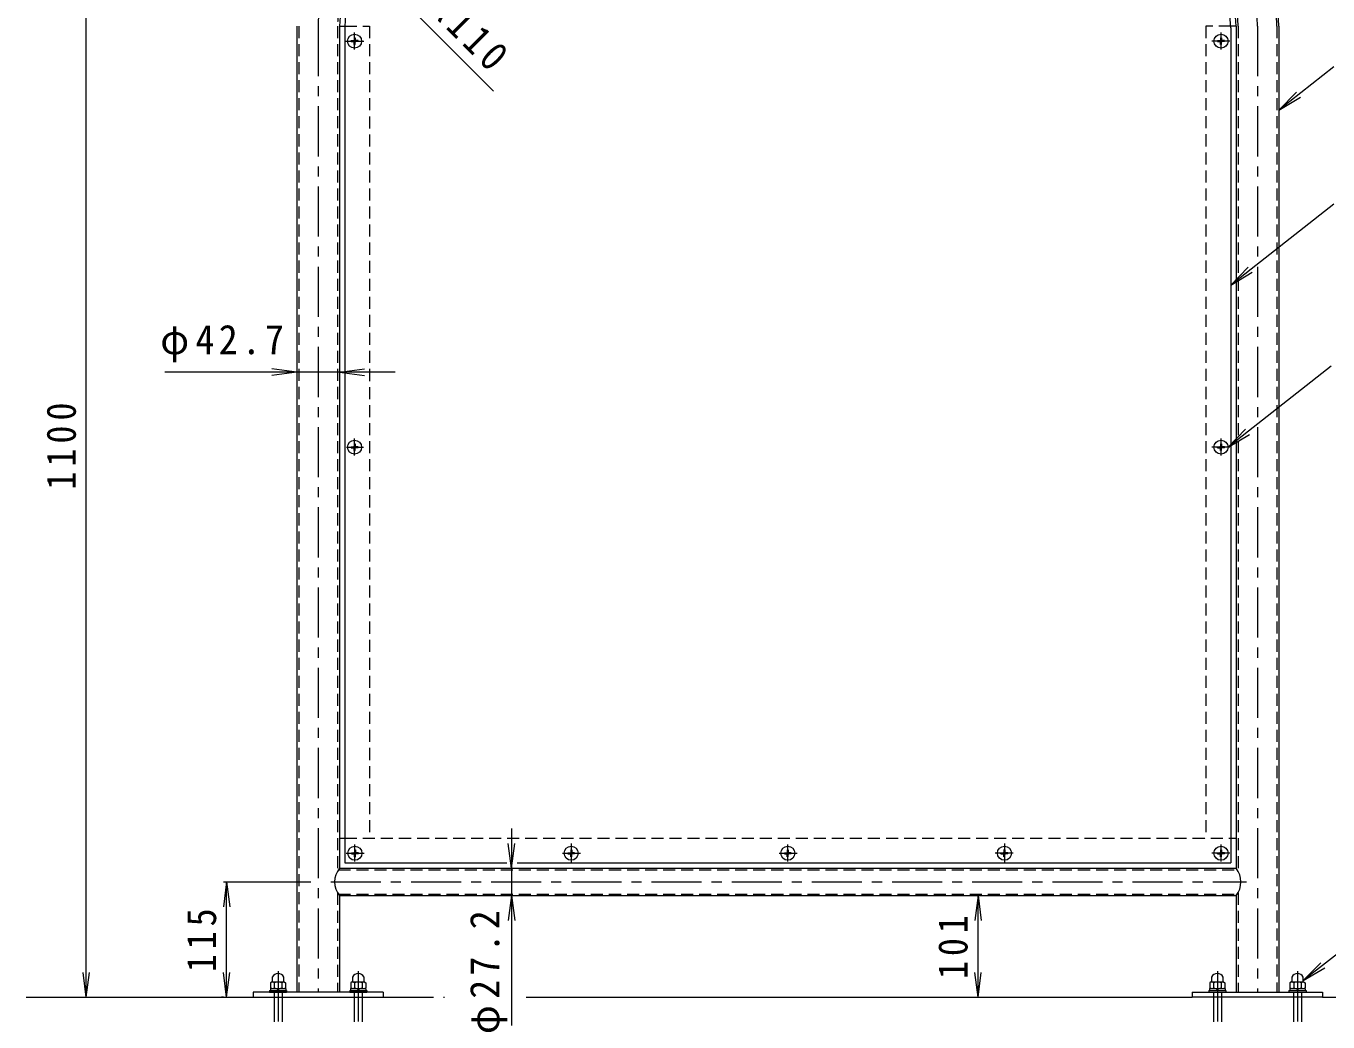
# Model space of a CAD drawing. Units: millimetres, scale not verified. Extents: x -816 to 1708, y -1360 to 1008.
# Drawn here: x -760 to 539, y -852 to 141 of the extents above; entities that cross this region are included whole.
import ezdxf

# ---------------------------------------------------------------- set-up
doc = ezdxf.new("R2010")
doc.units = ezdxf.units.MM
doc.header["$LTSCALE"] = 10
for name, pattern in [('CHAIN1', [8, 5, -1, 1, -1]), ('DASHED1', [1.8, 1.2, -0.6]), ('DOUBLE_CHAIN1', [8.8, 5, -1, 0.6, -0.6, 0.6, -1])]:
    doc.linetypes.add(name, pattern=pattern)
for name, color, linetype, lineweight in [('0-0_通り芯', 4, 'Continuous', 9), ('0-1_躯体', 3, 'CHAIN1', 9), ('0-2_仕上', 6, 'Continuous', 5), ('0-4_その他', 7, 'Continuous', 9), ('0-5_寸法', 2, 'Continuous', 9), ('0-9', 2, 'Continuous', 9), ('0-A', 2, 'Continuous', 9), ('0-C', 7, 'Continuous', 9), ('0-F', 7, 'Continuous', 9)]:
    doc.layers.add(name, color=color, linetype=linetype, lineweight=lineweight)
doc.styles.add('ＭＳ ゴシック', font='')
doc.styles.get('ＭＳ ゴシック').set_extended_font_data('MS Gothic')

msp = doc.modelspace()

# ---------------------------------------------------------------- linework, layer by layer
at = {"layer": '0-0_通り芯'}
for p, q in [((-490, 140.93), (-490, -822.72)), ((-447.3, 140.93), (-447.3, -699.12)), ((447.3, 140.93), (447.3, -699.12)), ((490, 140.93), (490, -822.72)), ((-447.3, -699.12), (447.3, -699.12)), ((-447.3, -726.32), (-447.3, -822.72)), ((-447.3, -726.32), (447.3, -726.32)), ((447.3, -726.32), (447.3, -822.72)), ((-403.65, -822.72), (-533.65, -822.72)), ((-533.65, -822.72), (-533.65, -827.72)), ((-533.65, -827.72), (-403.65, -827.72)), ((-403.65, -822.72), (-403.65, -827.72)), ((403.65, -822.72), (533.65, -822.72)), ((403.65, -822.72), (403.65, -827.72)), ((533.65, -827.72), (403.65, -827.72)), ((533.65, -822.72), (533.65, -827.72))]:
    msp.add_line(p, q, dxfattribs=at)
at = {"layer": '0-0_通り芯', "linetype": 'DASHED1'}
for p, q in [((-488, 140.93), (-488, -822.72)), ((-449.3, 140.93), (-449.3, -701.99)), ((449.3, 140.93), (449.3, -701.99)), ((488, 140.93), (488, -822.72)), ((-448.43, -700.62), (448.43, -700.62)), ((-449.3, -723.45), (-449.3, -822.72)), ((-448.43, -724.82), (448.43, -724.82)), ((449.3, -723.45), (449.3, -822.72))]:
    msp.add_line(p, q, dxfattribs=at)
at = {"layer": '0-0_通り芯', "linetype": 'CHAIN1'}
for p, q in [((-468.65, 140.93), (-468.65, -822.72)), ((468.65, 140.93), (468.65, -822.72)), ((-455.99, -712.72), (457.64, -712.72)), ((-508.65, -801.8), (-508.65, -868.37)), ((-428.65, -801.8), (-428.65, -868.37)), ((428.65, -801.8), (428.65, -868.37)), ((508.65, -801.8), (508.65, -868.37))]:
    msp.add_line(p, q, dxfattribs=at)
at = {"layer": '0-0_通り芯'}
for centre, radius, start, end in [((358.65, 140.93), 131.35, 0, 90), ((-358.65, 140.93), 88.65, 90, 180), ((358.65, 140.93), 88.65, 0, 90), ((-430.84, -712.72), 21.35, 140.43134, 219.56874), ((430.84, -712.72), 21.35, 320.43126, 39.56866)]:
    msp.add_arc(centre, radius, start, end, dxfattribs=at)
at = {"layer": '0-0_通り芯', "linetype": 'DASHED1'}
for centre, radius, start, end in [((358.65, 140.93), 129.35, 0, 90), ((-358.65, 140.93), 90.65, 90, 180), ((358.65, 140.93), 90.65, 0, 90)]:
    msp.add_arc(centre, radius, start, end, dxfattribs=at)
at = {"layer": '0-0_通り芯', "linetype": 'CHAIN1'}
for centre, start, end in [((-358.65, 140.93), 90, 180), ((358.65, 140.93), 0, 90)]:
    msp.add_arc(centre, 110, start, end, dxfattribs=at)
at = {"layer": '0-1_躯体', "linetype": 'Continuous'}
for p, q in [((-447.3, 140.88), (-441.98, 140.88)), ((447.3, 140.93), (441.98, 140.93)), ((-447.3, -669.12), (-442, -669.12)), ((442, -669.12), (447.3, -669.12))]:
    msp.add_line(p, q, dxfattribs=at)
at = {"layer": '0-1_躯体', "linetype": 'DASHED1'}
for p, q in [((-441.98, 140.88), (-417.3, 140.88)), ((-417.3, 140.88), (-417.3, -669.12)), ((417.3, 140.93), (417.3, -669.12)), ((441.98, 140.93), (417.3, 140.93)), ((-442, -669.12), (442, -669.12))]:
    msp.add_line(p, q, dxfattribs=at)
at = {"layer": '0-1_躯体'}
for p, q in [((-432.3, 117.63), (-432.3, 134.44)), ((432.3, 117.63), (432.3, 134.44)), ((-441.02, 125.88), (-422.98, 125.88)), ((441.02, 125.88), (422.98, 125.88)), ((-432.3, -287.37), (-432.3, -270.56)), ((432.3, -287.37), (432.3, -270.56)), ((-440.45, -279.12), (-423.44, -279.12)), ((441.02, -279.12), (422.98, -279.12)), ((-432, -692.37), (-432, -675.56)), ((-216.15, -674.33), (-216.15, -692.91)), ((0, -692.37), (0, -675.56)), ((216.15, -674.33), (216.15, -692.91)), ((432.3, -692.37), (432.3, -675.56)), ((-440.72, -684.12), (-422.68, -684.12)), ((-224.87, -684.12), (-206.83, -684.12)), ((-8.72, -684.12), (9.32, -684.12)), ((224.87, -684.12), (206.83, -684.12)), ((441.02, -684.12), (422.98, -684.12))]:
    msp.add_line(p, q, dxfattribs=at)
at = {"layer": '0-2_仕上'}
for p, q in [((-442, 139.18), (-442, -693.77)), ((442, 139.23), (442, -693.77)), ((-442, -693.77), (-280.5, -693.77)), ((-269.9, -693.77), (442, -693.77))]:
    msp.add_line(p, q, dxfattribs=at)
for centre, start, end in [((-357, 139.23), 90, 180), ((357, 139.23), 0, 90)]:
    msp.add_arc(centre, 85, start, end, dxfattribs=at)
at = {"layer": '0-4_その他'}
for p, q in [((-700, -827.72), (-700, 272.28)), ((-293.67, 75.95), (-436.43, 218.71)), ((-391.73, -204.32), (-621.61, -204.32)), ((-490, -204.32), (-514.79, -201.06)), ((-490, -204.32), (-514.79, -207.59)), ((-447.3, -204.32), (-422.51, -201.06)), ((-447.3, -204.32), (-422.51, -207.59)), ((-275.62, -659.39), (-275.62, -856.06)), ((-275.62, -699.12), (-278.88, -674.34)), ((-275.62, -699.12), (-272.36, -674.34)), ((-560, -712.72), (-563.26, -737.51)), ((-563, -712.72), (-475.99, -712.72)), ((-560, -827.72), (-560, -712.72)), ((-560, -712.72), (-556.74, -737.51)), ((-275.62, -726.32), (-278.88, -751.11)), ((-275.62, -726.32), (-272.36, -751.11)), ((189.81, -726.32), (186.54, -751.11)), ((189.81, -827.72), (189.81, -726.32)), ((189.81, -726.32), (193.07, -751.11)), ((617.26, -730.35), (514.4, -811.19)), ((-700, -827.72), (-703.26, -802.94)), ((-700, -827.72), (-696.74, -802.94)), ((-560, -827.72), (-563.26, -802.94)), ((-560, -827.72), (-556.74, -802.94)), ((189.81, -827.72), (186.54, -802.94)), ((189.81, -827.72), (193.07, -802.94)), ((514.4, -811.19), (531.87, -793.31)), ((514.4, -811.19), (535.9, -798.44)), ((-563, -827.72), (-565.1, -827.72))]:
    msp.add_line(p, q, dxfattribs=at)
at = {"layer": '0-5_寸法'}
for p, q in [((-516.16, -813.37), (-516.16, -818.37)), ((-514.85, -819.12), (-516.16, -818.37)), ((-502.45, -812.62), (-514.85, -812.62)), ((-514.4, -807.59), (-514.4, -812.07)), ((-512.4, -813.37), (-512.4, -818.37)), ((-504.9, -813.37), (-504.9, -818.37)), ((-502.9, -812.07), (-502.9, -807.59)), ((-502.65, -812.51), (-501.14, -813.37)), ((-502.45, -819.12), (-501.14, -818.37)), ((-501.14, -813.37), (-501.14, -818.37)), ((-436.16, -813.37), (-436.16, -818.37)), ((-434.85, -819.12), (-436.16, -818.37)), ((-422.45, -812.62), (-434.85, -812.62)), ((-434.4, -807.59), (-434.4, -812.07)), ((-432.4, -813.37), (-432.4, -818.37)), ((-424.9, -813.37), (-424.9, -818.37)), ((-422.9, -812.07), (-422.9, -807.59)), ((-422.65, -812.51), (-421.14, -813.37)), ((-422.45, -819.12), (-421.14, -818.37)), ((-421.14, -813.37), (-421.14, -818.37)), ((421.14, -813.37), (421.14, -818.37)), ((422.45, -819.12), (421.14, -818.37)), ((434.85, -812.62), (422.45, -812.62)), ((422.9, -807.59), (422.9, -812.07)), ((424.9, -813.37), (424.9, -818.37)), ((432.4, -813.37), (432.4, -818.37)), ((434.4, -812.07), (434.4, -807.59)), ((434.65, -812.51), (436.16, -813.37)), ((434.85, -819.12), (436.16, -818.37)), ((436.16, -813.37), (436.16, -818.37)), ((501.14, -813.37), (501.14, -818.37)), ((502.45, -819.12), (501.14, -818.37)), ((514.85, -812.62), (502.45, -812.62)), ((502.9, -807.59), (502.9, -812.07)), ((504.9, -813.37), (504.9, -818.37)), ((512.4, -813.37), (512.4, -818.37)), ((514.4, -812.07), (514.4, -807.59)), ((514.65, -812.51), (516.16, -813.37)), ((514.85, -819.12), (516.16, -818.37)), ((516.16, -813.37), (516.16, -818.37)), ((-512.65, -827.72), (-512.65, -852.38)), ((-504.65, -827.72), (-504.65, -852.38)), ((-432.65, -827.72), (-432.65, -852.38)), ((-424.65, -827.72), (-424.65, -852.38)), ((424.65, -827.72), (424.65, -852.38)), ((432.65, -827.72), (432.65, -852.38)), ((504.65, -827.72), (504.65, -852.38)), ((512.65, -827.72), (512.65, -852.38))]:
    msp.add_line(p, q, dxfattribs=at)
at = {"layer": '0-5_寸法', "linetype": 'DASHED1'}
for p, q in [((-512.4, -814.4), (-512.4, -818.37)), ((-432.4, -814.4), (-432.4, -818.37)), ((424.9, -814.4), (424.9, -818.37)), ((504.9, -814.4), (504.9, -818.37)), ((-512.65, -822.72), (-512.65, -827.72)), ((-504.65, -822.72), (-504.65, -827.72)), ((-432.65, -822.72), (-432.65, -827.72)), ((-424.65, -822.72), (-424.65, -827.72)), ((424.65, -822.72), (424.65, -827.72)), ((432.65, -822.72), (432.65, -827.72)), ((504.65, -822.72), (504.65, -827.72)), ((512.65, -822.72), (512.65, -827.72))]:
    msp.add_line(p, q, dxfattribs=at)
at = {"layer": '0-5_寸法'}
for points in [[(-514.65, -812.51), (-514.66, -812.51), (-516.16, -813.37)], [(-434.65, -812.51), (-434.66, -812.51), (-436.16, -813.37)], [(422.65, -812.51), (422.64, -812.51), (421.14, -813.37)], [(502.65, -812.51), (502.64, -812.51), (501.14, -813.37)]]:
    msp.add_lwpolyline(points, dxfattribs=at)
for centre, radius, start, end in [((-508.65, -810.62), 6.5, 27.79579, 152.20421), ((-428.65, -810.62), 6.5, 27.79579, 152.20421), ((428.65, -810.62), 6.5, 27.79579, 152.20421), ((508.65, -810.62), 6.5, 27.79579, 152.20421), ((-514.85, -816.98), 4.36, 55.84651, 90.00017), ((-514.85, -814.76), 4.36, 269.99983, 304.15349), ((-514.9, -812.07), 0.5, 299.99968, 0), ((-508.65, -822.36), 9.73, 67.32404, 112.67596), ((-508.65, -809.39), 9.73, 247.32404, 292.67596), ((-502.45, -816.98), 4.36, 89.99983, 124.15349), ((-502.45, -814.76), 4.36, 235.84651, 270.00017), ((-502.4, -812.07), 0.5, 180, 240.00032), ((-434.85, -816.98), 4.36, 55.84651, 90.00017), ((-434.85, -814.76), 4.36, 269.99983, 304.15349), ((-434.9, -812.07), 0.5, 299.99968, 0), ((-428.65, -822.36), 9.73, 67.32404, 112.67596), ((-428.65, -809.39), 9.73, 247.32404, 292.67596), ((-422.45, -816.98), 4.36, 89.99983, 124.15349), ((-422.45, -814.76), 4.36, 235.84651, 270.00017), ((-422.4, -812.07), 0.5, 180, 240.00032), ((422.45, -816.98), 4.36, 55.84651, 90.00017), ((422.45, -814.76), 4.36, 269.99983, 304.15349), ((422.4, -812.07), 0.5, 299.99968, 0), ((428.65, -822.36), 9.73, 67.32404, 112.67596), ((428.65, -809.39), 9.73, 247.32404, 292.67596), ((434.85, -816.98), 4.36, 89.99983, 124.15349), ((434.85, -814.76), 4.36, 235.84651, 270.00017), ((434.9, -812.07), 0.5, 180, 240.00032), ((502.45, -816.98), 4.36, 55.84651, 90.00017), ((502.45, -814.76), 4.36, 269.99983, 304.15349), ((502.4, -812.07), 0.5, 299.99968, 0), ((508.65, -822.36), 9.73, 67.32404, 112.67596), ((508.65, -809.39), 9.73, 247.32404, 292.67596), ((514.85, -816.98), 4.36, 89.99983, 124.15349), ((514.85, -814.76), 4.36, 235.84651, 270.00017), ((514.9, -812.07), 0.5, 180, 240.00032)]:
    msp.add_arc(centre, radius, start, end, dxfattribs=at)
at = {"layer": '0-9'}
for p, q in [((-517.15, -821.12), (-500.15, -821.12)), ((-516.35, -819.12), (-516.35, -821.12)), ((-508.9, -819.12), (-509.44, -821.12)), ((-507.86, -819.12), (-508.4, -821.12)), ((-500.15, -821.12), (-500.15, -822.72)), ((-437.15, -821.12), (-420.15, -821.12)), ((-436.35, -819.12), (-436.35, -821.12)), ((-428.9, -819.12), (-429.44, -821.12)), ((-427.86, -819.12), (-428.4, -821.12)), ((-420.15, -821.12), (-420.15, -822.72)), ((420.15, -821.12), (437.15, -821.12)), ((420.95, -819.12), (420.95, -821.12)), ((428.4, -819.12), (427.86, -821.12)), ((429.44, -819.12), (428.9, -821.12)), ((437.15, -821.12), (437.15, -822.72)), ((500.15, -821.12), (517.15, -821.12)), ((500.95, -819.12), (500.95, -821.12)), ((508.4, -819.12), (507.86, -821.12)), ((509.44, -819.12), (508.9, -821.12)), ((517.15, -821.12), (517.15, -822.72))]:
    msp.add_line(p, q, dxfattribs=at)
for points in [[(-517.15, -821.12), (-517.15, -822.72), (-500.15, -822.72)], [(-516.35, -819.12), (-500.95, -819.12), (-500.95, -821.12)], [(-437.15, -821.12), (-437.15, -822.72), (-420.15, -822.72)], [(-436.35, -819.12), (-420.95, -819.12), (-420.95, -821.12)], [(420.15, -821.12), (420.15, -822.72), (437.15, -822.72)], [(420.95, -819.12), (436.35, -819.12), (436.35, -821.12)], [(500.15, -821.12), (500.15, -822.72), (517.15, -822.72)], [(500.95, -819.12), (516.35, -819.12), (516.35, -821.12)]]:
    msp.add_lwpolyline(points, dxfattribs=at)
at = {"layer": '0-A'}
for p, q in [((-435.75, 125.4), (-433.55, 125.36)), ((-433.55, 126.4), (-433.05, 126.63)), ((-433.55, 125.36), (-433.05, 125.13)), ((-432.82, 127.13), (-433.05, 126.63)), ((-432.82, 124.63), (-433.05, 125.13)), ((-432.78, 129.33), (-432.82, 127.13)), ((-432.78, 122.43), (-432.82, 124.63)), ((-432.78, 129.33), (-431.82, 129.33)), ((-431.82, 129.33), (-431.78, 127.13)), ((-431.78, 127.13), (-431.55, 126.63)), ((-431.78, 124.63), (-431.55, 125.13)), ((-431.05, 126.4), (-431.55, 126.63)), ((-431.05, 125.36), (-431.55, 125.13)), ((-428.85, 125.4), (-431.05, 125.36)), ((428.85, 125.4), (431.05, 125.36)), ((431.05, 126.4), (431.55, 126.63)), ((431.05, 125.36), (431.55, 125.13)), ((431.78, 127.13), (431.55, 126.63)), ((431.78, 124.63), (431.55, 125.13)), ((431.82, 129.33), (431.78, 127.13)), ((432.78, 129.33), (431.82, 129.33)), ((432.78, 129.33), (432.82, 127.13)), ((432.78, 122.43), (432.82, 124.63)), ((432.82, 127.13), (433.05, 126.63)), ((432.82, 124.63), (433.05, 125.13)), ((433.55, 126.4), (433.05, 126.63)), ((433.55, 125.36), (433.05, 125.13)), ((435.75, 125.4), (433.55, 125.36)), ((-435.75, -279.6), (-433.55, -279.64)), ((-433.55, -278.6), (-433.05, -278.37)), ((-433.55, -279.64), (-433.05, -279.87)), ((-432.82, -277.87), (-433.05, -278.37)), ((-432.82, -280.37), (-433.05, -279.87)), ((-432.78, -275.67), (-432.82, -277.87)), ((-432.78, -282.57), (-432.82, -280.37)), ((-432.78, -275.67), (-431.82, -275.67)), ((-431.82, -275.67), (-431.78, -277.87)), ((-431.78, -277.87), (-431.55, -278.37)), ((-431.78, -280.37), (-431.55, -279.87)), ((-431.05, -278.6), (-431.55, -278.37)), ((-431.05, -279.64), (-431.55, -279.87)), ((-428.85, -279.6), (-431.05, -279.64)), ((428.85, -279.6), (431.05, -279.64)), ((431.05, -278.6), (431.55, -278.37)), ((431.05, -279.64), (431.55, -279.87)), ((431.78, -277.87), (431.55, -278.37)), ((431.78, -280.37), (431.55, -279.87)), ((431.82, -275.67), (431.78, -277.87)), ((432.78, -275.67), (431.82, -275.67)), ((432.78, -275.67), (432.82, -277.87)), ((432.78, -282.57), (432.82, -280.37)), ((432.82, -277.87), (433.05, -278.37)), ((432.82, -280.37), (433.05, -279.87)), ((433.55, -278.6), (433.05, -278.37)), ((433.55, -279.64), (433.05, -279.87)), ((435.75, -279.6), (433.55, -279.64)), ((-435.45, -684.6), (-433.25, -684.64)), ((-433.25, -683.6), (-432.75, -683.37)), ((-433.25, -684.64), (-432.75, -684.87)), ((-432.52, -682.87), (-432.75, -683.37)), ((-432.52, -685.37), (-432.75, -684.87)), ((-432.48, -680.67), (-432.52, -682.87)), ((-432.48, -687.57), (-432.52, -685.37)), ((-432.48, -680.67), (-431.52, -680.67)), ((-431.52, -680.67), (-431.48, -682.87)), ((-431.48, -682.87), (-431.25, -683.37)), ((-431.48, -685.37), (-431.25, -684.87)), ((-430.75, -683.6), (-431.25, -683.37)), ((-430.75, -684.64), (-431.25, -684.87)), ((-428.55, -684.6), (-430.75, -684.64)), ((-219.6, -684.6), (-217.4, -684.64)), ((-217.4, -683.6), (-216.9, -683.37)), ((-217.4, -684.64), (-216.9, -684.87)), ((-216.67, -682.87), (-216.9, -683.37)), ((-216.67, -685.37), (-216.9, -684.87)), ((-216.63, -680.67), (-216.67, -682.87)), ((-216.63, -687.57), (-216.67, -685.37)), ((-216.63, -680.67), (-215.67, -680.67)), ((-215.67, -680.67), (-215.63, -682.87)), ((-215.63, -682.87), (-215.4, -683.37)), ((-215.63, -685.37), (-215.4, -684.87)), ((-214.9, -683.6), (-215.4, -683.37)), ((-214.9, -684.64), (-215.4, -684.87)), ((-212.7, -684.6), (-214.9, -684.64)), ((-3.45, -684.6), (-1.25, -684.64)), ((-1.25, -683.6), (-0.75, -683.37)), ((-1.25, -684.64), (-0.75, -684.87)), ((-0.52, -682.87), (-0.75, -683.37)), ((-0.52, -685.37), (-0.75, -684.87)), ((-0.48, -680.67), (-0.52, -682.87)), ((-0.48, -687.57), (-0.52, -685.37)), ((-0.48, -680.67), (0.48, -680.67)), ((0.48, -680.67), (0.52, -682.87)), ((0.52, -682.87), (0.75, -683.37)), ((0.52, -685.37), (0.75, -684.87)), ((1.25, -683.6), (0.75, -683.37)), ((1.25, -684.64), (0.75, -684.87)), ((3.45, -684.6), (1.25, -684.64)), ((212.7, -684.6), (214.9, -684.64)), ((214.9, -683.6), (215.4, -683.37)), ((214.9, -684.64), (215.4, -684.87)), ((215.63, -682.87), (215.4, -683.37)), ((215.63, -685.37), (215.4, -684.87)), ((215.67, -680.67), (215.63, -682.87)), ((216.63, -680.67), (215.67, -680.67)), ((216.63, -680.67), (216.67, -682.87)), ((216.63, -687.57), (216.67, -685.37)), ((216.67, -682.87), (216.9, -683.37)), ((216.67, -685.37), (216.9, -684.87)), ((217.4, -683.6), (216.9, -683.37)), ((217.4, -684.64), (216.9, -684.87)), ((219.6, -684.6), (217.4, -684.64)), ((428.85, -684.6), (431.05, -684.64)), ((431.05, -683.6), (431.55, -683.37)), ((431.05, -684.64), (431.55, -684.87)), ((431.78, -682.87), (431.55, -683.37)), ((431.78, -685.37), (431.55, -684.87)), ((431.82, -680.67), (431.78, -682.87)), ((432.78, -680.67), (431.82, -680.67)), ((432.78, -680.67), (432.82, -682.87)), ((432.78, -687.57), (432.82, -685.37)), ((432.82, -682.87), (433.05, -683.37)), ((432.82, -685.37), (433.05, -684.87)), ((433.55, -683.6), (433.05, -683.37)), ((433.55, -684.64), (433.05, -684.87)), ((435.75, -684.6), (433.55, -684.64))]:
    msp.add_line(p, q, dxfattribs=at)
for points in [[(-435.75, 125.4), (-435.75, 126.36), (-433.55, 126.4)], [(-432.78, 122.43), (-431.82, 122.43), (-431.78, 124.63)], [(-428.85, 125.4), (-428.85, 126.36), (-431.05, 126.4)], [(428.85, 125.4), (428.85, 126.36), (431.05, 126.4)], [(432.78, 122.43), (431.82, 122.43), (431.78, 124.63)], [(435.75, 125.4), (435.75, 126.36), (433.55, 126.4)], [(-435.75, -279.6), (-435.75, -278.64), (-433.55, -278.6)], [(-432.78, -282.57), (-431.82, -282.57), (-431.78, -280.37)], [(-428.85, -279.6), (-428.85, -278.64), (-431.05, -278.6)], [(428.85, -279.6), (428.85, -278.64), (431.05, -278.6)], [(432.78, -282.57), (431.82, -282.57), (431.78, -280.37)], [(435.75, -279.6), (435.75, -278.64), (433.55, -278.6)], [(-435.45, -684.6), (-435.45, -683.64), (-433.25, -683.6)], [(-432.48, -687.57), (-431.52, -687.57), (-431.48, -685.37)], [(-428.55, -684.6), (-428.55, -683.64), (-430.75, -683.6)], [(-219.6, -684.6), (-219.6, -683.64), (-217.4, -683.6)], [(-216.63, -687.57), (-215.67, -687.57), (-215.63, -685.37)], [(-212.7, -684.6), (-212.7, -683.64), (-214.9, -683.6)], [(-3.45, -684.6), (-3.45, -683.64), (-1.25, -683.6)], [(-0.48, -687.57), (0.48, -687.57), (0.52, -685.37)], [(3.45, -684.6), (3.45, -683.64), (1.25, -683.6)], [(212.7, -684.6), (212.7, -683.64), (214.9, -683.6)], [(216.63, -687.57), (215.67, -687.57), (215.63, -685.37)], [(219.6, -684.6), (219.6, -683.64), (217.4, -683.6)], [(428.85, -684.6), (428.85, -683.64), (431.05, -683.6)], [(432.78, -687.57), (431.82, -687.57), (431.78, -685.37)], [(435.75, -684.6), (435.75, -683.64), (433.55, -683.6)]]:
    msp.add_lwpolyline(points, dxfattribs=at)
for centre in [(-432.3, 125.88), (432.3, 125.88), (-432.3, -279.12), (432.3, -279.12), (-432, -684.12), (-216.15, -684.12), (0, -684.12), (216.15, -684.12), (432.3, -684.12)]:
    msp.add_circle(centre, 7, dxfattribs=at)
at = {"layer": '0-C'}
for p, q in [((-760.16, -827.72), (-533.65, -827.72)), ((-261.03, -827.72), (403.65, -827.72)), ((533.65, -827.72), (764.24, -827.72))]:
    msp.add_line(p, q, dxfattribs=at)
at = {"layer": '0-C', "linetype": 'DOUBLE_CHAIN1'}
msp.add_line((-403.65, -827.72), (-342.51, -827.72), dxfattribs=at)
at = {"layer": '0-F'}
for p, q in [((544.86, 100.29), (490, 57.17)), ((490, 57.17), (507.47, 75.06)), ((490, 57.17), (511.5, 69.92)), ((544.86, -36.61), (442, -117.45)), ((442, -117.45), (459.47, -99.57)), ((442, -117.45), (463.5, -104.7)), ((542.16, -198.28), (439.3, -279.12)), ((439.3, -279.12), (456.77, -261.24)), ((439.3, -279.12), (460.8, -266.37))]:
    msp.add_line(p, q, dxfattribs=at)

# ---------------------------------------------------------------- texts
at = {"layer": '0-4_その他', "color": 2, "char_height": 29.33, "attachment_point": 7, "style": 'ＭＳ ゴシック'}
for s, insert, rotation in [('\\T1.28;\\W0.9;R110', (-358.92, 155.34), 315), ('\\T1.28;\\W0.9;1100', (-710, -321.47), 90), ('\\T1.27;\\W0.9;115', (-570, -802.72), 90), ('\\T1.22;\\W0.95;φ27.2', (-279.9, -864.48), 90), ('\\T1.27;\\W0.9;101', (179.81, -809.52), 90)]:
    msp.add_mtext(s, dxfattribs=dict(at, insert=insert, rotation=rotation))
at = {"layer": '0-4_その他', "color": 2, "insert": (-626.2, -194.32), "char_height": 29.33, "attachment_point": 7, "style": 'ＭＳ ゴシック'}
msp.add_mtext('\\T1.22;\\W0.95;φ42.7', dxfattribs=at)

doc.saveas('drawing.dxf')
